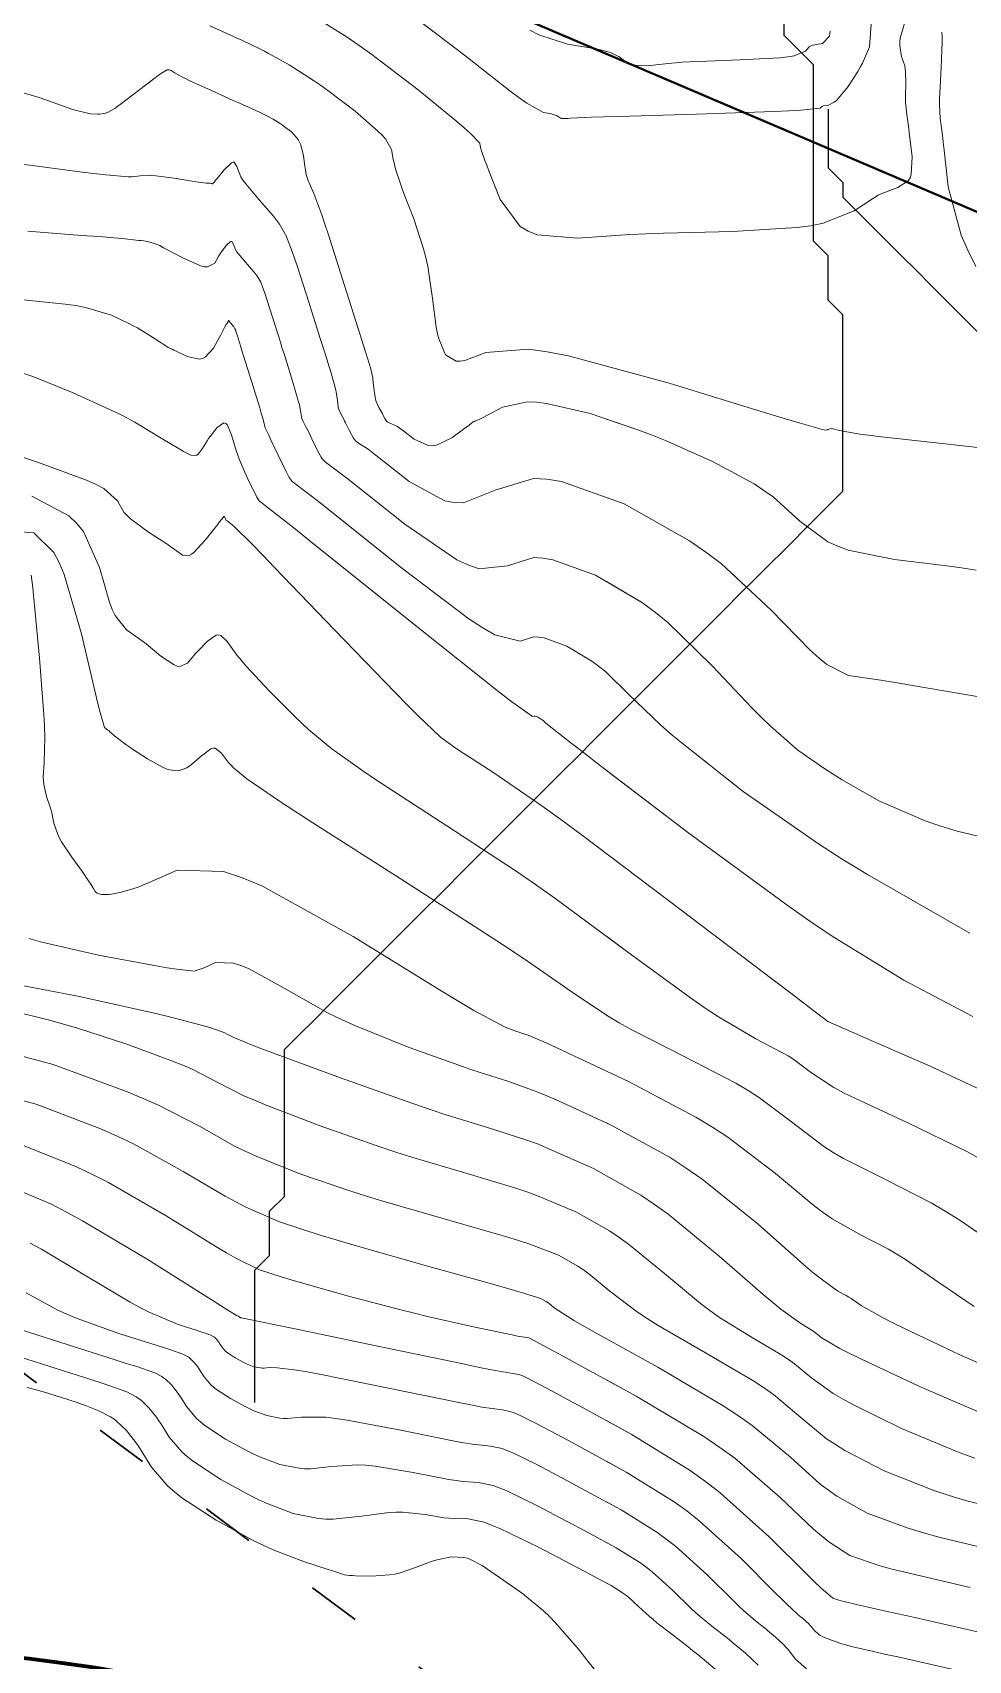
# Model space of a CAD drawing. Header units: millimetres. Extents: x 837475 to 838477, y 1189012 to 1191015.
# Drawn here: x 837785.9 to 837849.5, y 1190216.5 to 1190327.2 of the extents above; entities that cross this region are included whole.
import ezdxf

# ---------------------------------------------------------------- set-up
doc = ezdxf.new("R2010")
doc.units = ezdxf.units.MM
doc.header["$LTSCALE"] = 0.3
doc.linetypes.add('ACAD_ISO03W100', pattern=[30, 12, -18])
for name, color, linetype, lineweight in [('CORREDORVIA', 94, 'Continuous', 40), ('DRENAJE', 5, 'Continuous', 25), ('VIA_Curvas', 250, 'Continuous', 80)]:
    doc.layers.add(name, color=color, linetype=linetype, lineweight=lineweight)
for name, color, linetype, lineweight, true_color in [('COTAS 10', 7, 'Continuous', 9, 0x6e3e2d), ('COTAS INT', 7, 'Continuous', 5, 0x9fa19f), ('Linea_Tendencia', 7, 'ACAD_ISO03W100', 30, 0xef3939)]:
    doc.layers.add(name, color=color, linetype=linetype, lineweight=lineweight, true_color=true_color)

msp = doc.modelspace()

# ---------------------------------------------------------------- linework, layer by layer
at = {"layer": 'CORREDORVIA'}
msp.add_lwpolyline([(837918.48, 1189883.49), (837925.04, 1189453.38), (837902.5, 1189217.71), (837593.19, 1189234.4), (837666.02, 1189670.12), (837623.32, 1189818.02), (837548.5, 1190011.45), (837506.88, 1190461.6), (837936.28, 1190278.25), (837938.05, 1190355.4), (837933.05, 1190517.45), (837913.69, 1190646.74), (837916.91, 1190801.89), (837910.68, 1191000.96), (838213.03, 1190992.91), (838237.17, 1190821.34), (838237, 1190602.88), (838240.03, 1190437.2), (838238.1, 1190145.73), (838184.2, 1189898.28), (837758.84, 1190109.91), (837918.48, 1189883.49)], dxfattribs=at)
at = {"layer": 'COTAS 10'}
for points in [[(837784.41, 1190323.39), (837786.39, 1190322.81), (837788.23, 1190322.15), (837788.62, 1190322.02), (837788.97, 1190321.91), (837789.83, 1190321.71), (837790.33, 1190321.69), (837790.45, 1190321.7), (837790.57, 1190321.71), (837790.94, 1190321.79), (837791.47, 1190322.09), (837791.69, 1190322.24), (837791.94, 1190322.42), (837793.1, 1190323.31), (837794.23, 1190324.17), (837794.46, 1190324.34), (837794.65, 1190324.48), (837795.04, 1190324.71), (837795.2, 1190324.7), (837795.25, 1190324.68), (837795.3, 1190324.66), (837795.51, 1190324.53), (837796.04, 1190324.24), (837796.29, 1190324.12), (837796.59, 1190323.97), (837798.05, 1190323.3), (837799.58, 1190322.61), (837799.91, 1190322.46), (837800.21, 1190322.32), (837800.99, 1190321.98), (837801.51, 1190321.74), (837801.64, 1190321.67), (837801.78, 1190321.6), (837802.25, 1190321.35), (837802.72, 1190321.06), (837802.86, 1190320.96), (837802.99, 1190320.86), (837803.51, 1190320.47), (837803.96, 1190319.96), (837804.05, 1190319.79), (837804.13, 1190319.61), (837804.31, 1190318.87), (837804.4, 1190318.16), (837804.42, 1190318.01), (837804.44, 1190317.88), (837804.5, 1190317.56), (837804.61, 1190317.25), (837804.66, 1190317.12), (837804.72, 1190316.97), (837805.02, 1190316.29), (837805.55, 1190314.84), (837805.77, 1190314.21), (837806.01, 1190313.49), (837807.11, 1190310.04), (837808.16, 1190306.69), (837808.38, 1190306.02), (837808.55, 1190305.46), (837808.89, 1190304.37), (837808.99, 1190303.94), (837809.02, 1190303.81), (837809.04, 1190303.66), (837809.1, 1190303.05), (837809.18, 1190302.45), (837809.21, 1190302.3), (837809.25, 1190302.16), (837809.44, 1190301.75), (837809.63, 1190301.41), (837809.68, 1190301.33), (837809.72, 1190301.25), (837809.85, 1190300.99), (837809.99, 1190300.79), (837810.04, 1190300.75), (837810.09, 1190300.72), (837810.31, 1190300.63), (837810.7, 1190300.44), (837810.85, 1190300.34), (837811.03, 1190300.22), (837811.83, 1190299.6), (837812.8, 1190299.15), (837813.08, 1190299.14), (837813.36, 1190299.17), (837814.41, 1190299.67), (837815.29, 1190300.33), (837815.46, 1190300.46), (837815.61, 1190300.57), (837815.86, 1190300.76), (837815.93, 1190300.8), (837815.95, 1190300.8), (837815.97, 1190300.81), (837816.06, 1190300.84), (837816.39, 1190301), (837816.57, 1190301.09), (837816.78, 1190301.2), (837817.85, 1190301.76), (837819.56, 1190302.12), (837820.18, 1190302.1), (837820.85, 1190302.02), (837823.81, 1190301.33), (837827.13, 1190300.2)], [(837850.07, 1190290.69), (837849.07, 1190290.83), (837848.07, 1190290.97), (837844.51, 1190291.4), (837841.37, 1190292.04), (837840.65, 1190292.3), (837839.98, 1190292.61), (837838.08, 1190294.02), (837836.25, 1190295.66), (837835.63, 1190296.1), (837834.96, 1190296.54), (837832.13, 1190298.08), (837828.93, 1190299.49), (837828.03, 1190299.85), (837827.13, 1190300.2), (837824.92, 1190300.95)], [(837782.85, 1190299.14), (837786.22, 1190298.03), (837789.55, 1190296.8), (837790.2, 1190296.51), (837790.73, 1190296.23), (837791.66, 1190295.39), (837792.08, 1190294.63), (837792.29, 1190294.41), (837792.54, 1190294.17), (837793.76, 1190293.27), (837795.01, 1190292.46), (837795.28, 1190292.27), (837795.52, 1190292.11), (837796.08, 1190291.69), (837796.53, 1190291.67), (837796.69, 1190291.76), (837796.86, 1190291.89), (837797.63, 1190292.72), (837798.34, 1190293.62), (837798.48, 1190293.81), (837798.6, 1190293.96), (837798.84, 1190294.25), (837798.9, 1190294.32), (837798.92, 1190294.32), (837798.93, 1190294.33), (837798.95, 1190294.31), (837798.97, 1190294.26), (837798.97, 1190294.24), (837798.98, 1190294.23), (837799, 1190294.17), (837799.03, 1190294.12), (837799.03, 1190294.11), (837799.04, 1190294.11), (837799.04, 1190294.09), (837799.12, 1190294.03), (837799.18, 1190293.99), (837799.24, 1190293.94), (837799.57, 1190293.68), (837800.87, 1190292.4), (837801.54, 1190291.71), (837802.35, 1190290.87), (837806.42, 1190286.63), (837810.55, 1190282.35), (837811.39, 1190281.49), (837812.11, 1190280.76), (837813.64, 1190279.32), (837814.61, 1190278.62), (837814.98, 1190278.37), (837815.4, 1190278.1), (837817.26, 1190276.9), (837820.52, 1190274.65), (837821.81, 1190273.71), (837823.28, 1190272.63)], [(837851.8, 1190254.68), (837846.95, 1190256.94), (837842.57, 1190258.85), (837841.74, 1190259.22), (837841.06, 1190259.51), (837839.99, 1190259.98), (837839.99, 1190259.99), (837839.98, 1190259.99), (837839.98, 1190259.99), (837838.44, 1190261.16), (837837.47, 1190261.9), (837836.27, 1190262.81), (837829.98, 1190267.58), (837823.28, 1190272.63)], [(837783.87, 1190262.67), (837789.07, 1190261.69), (837794.07, 1190260.56), (837795.11, 1190260.32), (837796, 1190260.1), (837797.94, 1190259.58), (837798.77, 1190259.27), (837798.96, 1190259.2), (837799.13, 1190259.12), (837799.58, 1190258.89), (837800.89, 1190258.34), (837801.6, 1190258.07), (837802.46, 1190257.75), (837806.83, 1190256.14), (837811.61, 1190254.44), (837812.74, 1190254.06), (837813.78, 1190253.71), (837816.83, 1190252.78), (837819.44, 1190251.94), (837820.22, 1190251.65), (837821.01, 1190251.33), (837824.04, 1190249.99), (837827.27, 1190248.16)], [(837783.82, 1190248.96), (837787.16, 1190247.55), (837788.2, 1190247.02), (837789.29, 1190246.43), (837793.67, 1190243.82), (837797.49, 1190241.41), (837798.22, 1190240.95), (837798.81, 1190240.57), (837799.8, 1190239.97), (837799.86, 1190239.95), (837799.87, 1190239.95), (837799.88, 1190239.94), (837799.91, 1190239.94), (837799.91, 1190239.93), (837799.92, 1190239.93), (837799.92, 1190239.93), (837799.92, 1190239.92), (837799.93, 1190239.91), (837799.93, 1190239.91), (837799.93, 1190239.91), (837799.94, 1190239.9), (837799.95, 1190239.89), (837799.96, 1190239.88), (837799.98, 1190239.86), (837800.01, 1190239.85), (837800.02, 1190239.84), (837800.02, 1190239.84), (837800.04, 1190239.83), (837800.07, 1190239.83), (837800.08, 1190239.83), (837800.1, 1190239.83), (837801.52, 1190239.54), (837802.41, 1190239.35), (837803.51, 1190239.12), (837809.26, 1190237.92), (837815.06, 1190236.71), (837816.18, 1190236.48), (837817.1, 1190236.3), (837818.68, 1190236.02), (837819.03, 1190235.95), (837819.17, 1190235.9), (837819.33, 1190235.83), (837820.08, 1190235.46), (837821.62, 1190234.64), (837822.28, 1190234.28), (837823.04, 1190233.87), (837826.61, 1190231.92)], [(837850.64, 1190233.25), (837846.17, 1190235.18), (837842.22, 1190237.04), (837841.44, 1190237.42), (837840.79, 1190237.75), (837839.59, 1190238.45), (837839.17, 1190238.79), (837839.02, 1190238.9), (837838.85, 1190239.01), (837838.14, 1190239.43), (837836.79, 1190240.41), (837836.23, 1190240.87), (837835.58, 1190241.41), (837832.58, 1190244.03), (837829.12, 1190246.87), (837828.19, 1190247.54), (837827.27, 1190248.16), (837824.92, 1190249.49)], [(837824.57, 1190215.32), (837823.01, 1190217.28), (837821.46, 1190219.08), (837821.05, 1190219.51), (837820.64, 1190219.9), (837819.21, 1190221.07), (837817.95, 1190221.96), (837817.64, 1190222.17), (837817.35, 1190222.37), (837816.46, 1190222.99), (837815.68, 1190223.4), (837815.46, 1190223.47), (837815.23, 1190223.52), (837814.39, 1190223.56), (837813.49, 1190223.39), (837813.23, 1190223.32), (837812.96, 1190223.24), (837811.93, 1190222.84), (837810.82, 1190222.46), (837810.5, 1190222.39), (837810.17, 1190222.34), (837808.93, 1190222.26), (837807.86, 1190222.28), (837807.65, 1190222.29), (837807.46, 1190222.3), (837807.09, 1190222.35), (837806.58, 1190222.52), (837806.31, 1190222.61), (837805.99, 1190222.71), (837804.37, 1190223.23), (837802.25, 1190224.04), (837801.61, 1190224.33), (837800.94, 1190224.66), (837798.37, 1190226.06), (837796.04, 1190227.59), (837795.54, 1190227.99), (837795.09, 1190228.38), (837793.98, 1190229.68), (837793.28, 1190230.81), (837793.1, 1190231.09), (837792.91, 1190231.35), (837792.27, 1190232.16), (837791.6, 1190232.8), (837791.4, 1190232.95), (837791.19, 1190233.09), (837790.4, 1190233.51), (837789.49, 1190233.86), (837789.21, 1190233.96), (837788.92, 1190234.06), (837787.79, 1190234.43), (837786.7, 1190234.76), (837786.45, 1190234.84), (837786.21, 1190234.9), (837785.52, 1190235.09)], [(837858.45, 1190216.52), (837856.97, 1190216.9), (837856.2, 1190217.08), (837855.28, 1190217.29), (837850.65, 1190218.36), (837845.89, 1190219.44), (837844.88, 1190219.67), (837844.02, 1190219.86), (837842.03, 1190220.31), (837841.09, 1190220.53), (837840.89, 1190220.58), (837840.72, 1190220.63), (837840.31, 1190220.76), (837839.5, 1190221.47), (837839.08, 1190221.88), (837838.57, 1190222.38), (837836, 1190224.94), (837832.66, 1190227.93), (837831.66, 1190228.7), (837830.62, 1190229.44), (837826.61, 1190231.92), (837824.92, 1190232.84)]]:
    msp.add_lwpolyline(points, dxfattribs=at)
at = {"layer": 'COTAS INT'}
for points in [[(837804.4, 1190328.73), (837807.28, 1190326.93), (837808.11, 1190326.36), (837808.96, 1190325.76), (837812.12, 1190323.34), (837814.75, 1190321.19), (837815.25, 1190320.76), (837815.65, 1190320.4), (837816.31, 1190319.73), (837816.34, 1190319.53), (837816.35, 1190319.48), (837816.36, 1190319.42), (837816.42, 1190319.2), (837816.65, 1190318.55), (837816.78, 1190318.23), (837816.93, 1190317.84), (837817.69, 1190315.9), (837819.06, 1190314.06), (837819.6, 1190313.73), (837820.2, 1190313.49), (837822.95, 1190313.26), (837826.51, 1190313.51)], [(837825.76, 1190321.54), (837824.73, 1190321.51), (837823.9, 1190321.48), (837822.48, 1190321.42), (837822.3, 1190321.4), (837822.25, 1190321.4), (837822.2, 1190321.39), (837822.03, 1190321.39), (837821.87, 1190321.4), (837821.83, 1190321.41), (837821.8, 1190321.42), (837821.71, 1190321.48), (837821.63, 1190321.54), (837821.6, 1190321.56), (837821.57, 1190321.58), (837821.44, 1190321.63), (837821.23, 1190321.69), (837821.15, 1190321.71), (837821.05, 1190321.73), (837820.63, 1190321.8), (837819.51, 1190322.44), (837818.97, 1190322.82), (837818.34, 1190323.29), (837815.27, 1190325.71), (837811.51, 1190328.56)], [(837797.93, 1190327.71), (837799.46, 1190327.02), (837799.78, 1190326.87), (837800.07, 1190326.74), (837800.74, 1190326.44), (837801.38, 1190326.12), (837801.65, 1190325.98), (837801.94, 1190325.82), (837803.33, 1190325.04), (837805, 1190323.99), (837805.48, 1190323.66), (837805.97, 1190323.31), (837807.82, 1190321.9), (837809.35, 1190320.57), (837809.65, 1190320.28), (837809.89, 1190320.01), (837810.31, 1190319.3), (837810.39, 1190318.77), (837810.42, 1190318.62), (837810.45, 1190318.47), (837810.59, 1190317.89), (837810.88, 1190317.02), (837811, 1190316.68), (837811.14, 1190316.3), (837811.81, 1190314.58), (837812.48, 1190312.54), (837812.63, 1190311.95), (837812.76, 1190311.36), (837813.08, 1190309.16), (837813.34, 1190307.2), (837813.43, 1190306.76), (837813.53, 1190306.37), (837813.97, 1190305.33), (837814.7, 1190304.9), (837814.98, 1190304.9), (837815.29, 1190304.94), (837816.71, 1190305.49), (837819.62, 1190305.71), (837820.88, 1190305.53), (837822.33, 1190305.25), (837829.18, 1190303.4)], [(837819.7, 1190327.41), (837820.31, 1190327.1), (837822.26, 1190326.46), (837823.79, 1190326.21), (837824.12, 1190326.15), (837824.42, 1190326.09), (837825.19, 1190325.88)], [(837842.95, 1190328.11), (837842.81, 1190326.27), (837842.34, 1190325.17), (837842.19, 1190324.88), (837842.03, 1190324.59), (837841.37, 1190323.58), (837840.71, 1190322.78), (837840.56, 1190322.62), (837840.41, 1190322.5), (837839.98, 1190322.29), (837839.68, 1190322.25), (837839.62, 1190322.24), (837839.57, 1190322.21), (837839.46, 1190322.11), (837838.14, 1190321.97), (837837.32, 1190321.92), (837836.31, 1190321.88), (837831.05, 1190321.7), (837825.76, 1190321.54), (837824.92, 1190321.52)], [(837845.21, 1190327.95), (837844.91, 1190326.86), (837844.88, 1190326.59), (837844.87, 1190326.35), (837845, 1190325.62), (837845.21, 1190324.97), (837845.25, 1190324.77), (837845.27, 1190324.57), (837845.28, 1190323.79), (837845.26, 1190322.96), (837845.26, 1190322.73), (837845.27, 1190322.5), (837845.35, 1190321.66), (837845.48, 1190320.71), (837845.52, 1190320.41), (837845.56, 1190320.09), (837845.71, 1190318.79), (837845.65, 1190317.61), (837845.57, 1190317.36), (837845.44, 1190317.16), (837844.73, 1190316.71), (837843.72, 1190316.33), (837843.41, 1190316.18), (837843.08, 1190315.99), (837841.78, 1190315.12), (837839.66, 1190314.28), (837838.82, 1190314.11), (837837.87, 1190313.98), (837833.51, 1190313.72), (837828.8, 1190313.61), (837827.62, 1190313.56), (837826.51, 1190313.51), (837824.92, 1190313.4)], [(837824.92, 1190325.95), (837825.19, 1190325.88), (837825.65, 1190325.67), (837825.76, 1190325.61), (837825.86, 1190325.55), (837826.15, 1190325.31), (837826.47, 1190325.11), (837826.59, 1190325.08), (837826.72, 1190325.05), (837827.28, 1190324.99), (837827.93, 1190325.01), (837828.11, 1190325.02), (837828.28, 1190325.04), (837828.92, 1190325.12), (837830.08, 1190325.23), (837830.59, 1190325.25), (837831.18, 1190325.28), (837834, 1190325.38), (837836.72, 1190325.53), (837837.25, 1190325.59), (837837.69, 1190325.66), (837838.46, 1190325.97), (837838.72, 1190326.27), (837838.84, 1190326.34), (837838.97, 1190326.39), (837839.61, 1190326.49), (837840.1, 1190327.01), (837840.14, 1190327.34)], [(837847.73, 1190327.28), (837847.75, 1190326.96), (837847.76, 1190326.59), (837847.68, 1190324.87), (837847.59, 1190323.12), (837847.58, 1190322.73), (837847.58, 1190322.37), (837847.63, 1190321.41), (837847.77, 1190320.26), (837847.83, 1190319.79), (837847.89, 1190319.25), (837848.17, 1190316.76), (837849.06, 1190313.47), (837849.51, 1190312.44), (837850.04, 1190311.34)], [(837826.13, 1190295.18), (837821.86, 1190296.71), (837820.87, 1190296.87), (837819.96, 1190296.92), (837817.36, 1190296.12), (837815.2, 1190295.26), (837814.57, 1190295.27), (837813.93, 1190295.39), (837811.51, 1190296.7), (837809.46, 1190298.33), (837809.05, 1190298.64), (837808.71, 1190298.9), (837808.06, 1190299.32), (837807.84, 1190299.48), (837807.78, 1190299.56), (837807.71, 1190299.66), (837807.44, 1190300.16), (837807.17, 1190300.7), (837807.11, 1190300.82), (837807.05, 1190300.94), (837806.87, 1190301.27), (837806.73, 1190301.57), (837806.7, 1190301.67), (837806.68, 1190301.78), (837806.62, 1190302.22), (837806.53, 1190302.8), (837806.49, 1190302.99), (837806.44, 1190303.2), (837806.19, 1190304.07), (837805.78, 1190305.39), (837805.62, 1190305.89), (837805.45, 1190306.44), (837804.68, 1190308.9), (837803.9, 1190311.31), (837803.73, 1190311.83), (837803.57, 1190312.29), (837803.14, 1190313.41), (837802.67, 1190314.22), (837802.48, 1190314.48), (837802.27, 1190314.75), (837801.3, 1190315.86), (837800.38, 1190316.95), (837800.19, 1190317.2), (837800.04, 1190317.44), (837799.77, 1190318.13), (837799.6, 1190318.43), (837799.51, 1190318.43), (837799.41, 1190318.39), (837798.91, 1190317.91), (837798.43, 1190317.31), (837798.33, 1190317.2), (837798.26, 1190317.1), (837798.13, 1190316.95), (837798.12, 1190316.95), (837798.12, 1190316.95), (837798.11, 1190316.95), (837798.09, 1190316.96), (837798.06, 1190316.97), (837798.06, 1190316.98), (837798.05, 1190316.98), (837798.03, 1190316.98), (837797.96, 1190316.99), (837797.93, 1190316.99), (837797.89, 1190316.99), (837797.69, 1190317), (837797.2, 1190317.06), (837796.99, 1190317.09), (837796.73, 1190317.13), (837795.51, 1190317.33), (837794.27, 1190317.5), (837794, 1190317.53), (837793.77, 1190317.54), (837793.21, 1190317.5), (837792.64, 1190317.44), (837792.41, 1190317.44), (837792.14, 1190317.45), (837790.87, 1190317.57), (837789.25, 1190317.76), (837788.76, 1190317.82), (837788.24, 1190317.89), (837786.21, 1190318.15), (837784.38, 1190318.39)], [(837827.38, 1190288.45), (837824.18, 1190290.34), (837821.27, 1190291.39), (837820.59, 1190291.5), (837819.97, 1190291.53), (837818.2, 1190290.98), (837816.27, 1190290.77), (837815.55, 1190291.01), (837814.75, 1190291.39), (837811.2, 1190293.8), (837807.89, 1190296.44), (837807.25, 1190296.94), (837806.72, 1190297.35), (837805.8, 1190298.02), (837805.59, 1190298.24), (837805.51, 1190298.36), (837805.42, 1190298.52), (837805.02, 1190299.32), (837804.62, 1190300.15), (837804.54, 1190300.32), (837804.46, 1190300.47), (837804.29, 1190300.79), (837804.21, 1190300.99), (837804.19, 1190301.05), (837804.18, 1190301.11), (837804.14, 1190301.39), (837804.03, 1190301.94), (837803.96, 1190302.18), (837803.89, 1190302.45), (837803.49, 1190303.76), (837803.01, 1190305.32), (837802.87, 1190305.76), (837802.74, 1190306.19), (837802.25, 1190307.75), (837801.82, 1190309.09), (837801.72, 1190309.38), (837801.63, 1190309.64), (837801.4, 1190310.26), (837801.13, 1190310.71), (837801.03, 1190310.85), (837800.91, 1190311), (837800.37, 1190311.62), (837799.86, 1190312.22), (837799.76, 1190312.36), (837799.68, 1190312.49), (837799.52, 1190312.87), (837799.43, 1190313.04), (837799.38, 1190313.04), (837799.33, 1190313.02), (837799.05, 1190312.75), (837798.73, 1190312.32), (837798.64, 1190312.19), (837798.56, 1190312.06), (837798.28, 1190311.56), (837797.78, 1190311.3), (837797.56, 1190311.32), (837797.3, 1190311.38), (837796.05, 1190311.94), (837794.8, 1190312.61), (837794.53, 1190312.75), (837794.29, 1190312.85), (837793.72, 1190313.04), (837793.27, 1190313.09), (837793.11, 1190313.11), (837792.94, 1190313.13), (837792.19, 1190313.21), (837790.66, 1190313.34), (837789.99, 1190313.39), (837789.22, 1190313.45), (837785.55, 1190313.73)], [(837784.81, 1190309.12), (837788.09, 1190308.78), (837788.83, 1190308.67), (837789.49, 1190308.54), (837791.25, 1190308.03), (837792.43, 1190307.46), (837792.73, 1190307.3), (837793.01, 1190307.15), (837793.93, 1190306.59), (837794.62, 1190306.14), (837794.76, 1190306.05), (837794.87, 1190305.98), (837795.11, 1190305.83), (837795.37, 1190305.7), (837795.5, 1190305.64), (837795.66, 1190305.57), (837796.41, 1190305.22), (837797.24, 1190305.04), (837797.44, 1190305.08), (837797.63, 1190305.16), (837798.19, 1190305.77), (837798.59, 1190306.52), (837798.68, 1190306.68), (837798.76, 1190306.82), (837798.95, 1190307.19), (837799.06, 1190307.39), (837799.09, 1190307.44), (837799.11, 1190307.48), (837799.19, 1190307.59), (837799.24, 1190307.65), (837799.25, 1190307.65), (837799.26, 1190307.65), (837799.28, 1190307.62), (837799.31, 1190307.54), (837799.33, 1190307.52), (837799.35, 1190307.49), (837799.45, 1190307.37), (837799.55, 1190307.25), (837799.58, 1190307.22), (837799.6, 1190307.19), (837799.65, 1190307.1), (837799.7, 1190306.98), (837799.71, 1190306.93), (837799.73, 1190306.87), (837799.82, 1190306.61), (837800.03, 1190305.94), (837800.12, 1190305.63), (837800.24, 1190305.26), (837800.8, 1190303.47), (837801.34, 1190301.71), (837801.44, 1190301.36), (837801.52, 1190301.08), (837801.66, 1190300.56), (837801.68, 1190300.45), (837801.68, 1190300.42), (837801.69, 1190300.4), (837801.72, 1190300.32), (837801.88, 1190300), (837801.97, 1190299.82), (837802.07, 1190299.6), (837802.6, 1190298.49), (837803.14, 1190297.38), (837803.25, 1190297.17), (837803.34, 1190296.99), (837803.55, 1190296.71), (837804.74, 1190295.81), (837805.45, 1190295.25), (837806.33, 1190294.55), (837810.88, 1190290.91), (837815.56, 1190287.38), (837816.52, 1190286.76), (837817.33, 1190286.28), (837819.04, 1190285.85), (837819.99, 1190286.14), (837820.32, 1190286.13), (837820.68, 1190286.07), (837822.22, 1190285.51), (837823.93, 1190284.5), (837824.39, 1190284.16), (837824.85, 1190283.79), (837826.45, 1190282.22)], [(837785.21, 1190304.07), (837785.9, 1190303.84), (837788.64, 1190302.75), (837791.07, 1190301.63), (837791.57, 1190301.4), (837791.99, 1190301.2), (837792.84, 1190300.75), (837793.35, 1190300.43), (837793.55, 1190300.31), (837793.77, 1190300.18), (837794.75, 1190299.58), (837795.74, 1190298.99), (837795.96, 1190298.87), (837796.15, 1190298.76), (837796.64, 1190298.5), (837796.96, 1190298.47), (837797.05, 1190298.51), (837797.14, 1190298.57), (837797.42, 1190298.94), (837797.75, 1190299.47), (837797.85, 1190299.63), (837797.97, 1190299.78), (837798.44, 1190300.39), (837798.9, 1190300.69), (837799.01, 1190300.66), (837799.12, 1190300.58), (837799.42, 1190299.88), (837799.74, 1190298.81), (837799.85, 1190298.5), (837799.97, 1190298.19), (837800.49, 1190296.99), (837800.96, 1190296), (837801.06, 1190295.81), (837801.14, 1190295.65), (837801.3, 1190295.4), (837802.75, 1190294.26), (837803.65, 1190293.55), (837804.76, 1190292.66), (837810.56, 1190288.01), (837816.38, 1190283.38), (837817.49, 1190282.5), (837818.4, 1190281.79), (837819.88, 1190280.72), (837820, 1190280.75), (837820.04, 1190280.75), (837820.08, 1190280.75), (837820.27, 1190280.68), (837820.48, 1190280.55), (837820.54, 1190280.51), (837820.6, 1190280.47), (837820.79, 1190280.27), (837822.4, 1190279), (837823.35, 1190278.27), (837824.51, 1190277.38), (837830.52, 1190272.8)], [(837852.76, 1190298.73), (837848.17, 1190299.24), (837843.64, 1190299.75), (837842.75, 1190299.86), (837842.01, 1190299.96), (837840.66, 1190300.19), (837840.37, 1190300.29), (837840.31, 1190300.3), (837840.25, 1190300.31), (837840.11, 1190300.29), (837840.01, 1190300.24), (837839.97, 1190300.22), (837839.93, 1190300.22), (837839.77, 1190300.2), (837838.04, 1190300.69), (837837.01, 1190301), (837835.74, 1190301.39), (837829.18, 1190303.4), (837824.92, 1190304.55)], [(837826.29, 1190264.77), (837821.42, 1190268.36), (837820.09, 1190269.29), (837818.77, 1190270.21), (837814.07, 1190273.3), (837810.05, 1190275.89), (837809.15, 1190276.48), (837808.35, 1190277.02), (837806.24, 1190278.52), (837804.68, 1190279.83), (837804.22, 1190280.25), (837803.76, 1190280.69), (837801.98, 1190282.47), (837800.42, 1190284.16), (837800.09, 1190284.54), (837799.8, 1190284.88), (837799.12, 1190285.82), (837798.68, 1190286.24), (837798.53, 1190286.27), (837798.38, 1190286.25), (837797.78, 1190285.85), (837797.17, 1190285.21), (837797.02, 1190285.05), (837796.88, 1190284.89), (837796.43, 1190284.35), (837795.91, 1190284.12), (837795.72, 1190284.16), (837795.52, 1190284.23), (837794.61, 1190284.84), (837793.62, 1190285.66), (837793.36, 1190285.85), (837793.11, 1190286.04), (837792.27, 1190286.63), (837791.5, 1190287.59), (837791.3, 1190288.01), (837791.11, 1190288.51), (837790.44, 1190290.87), (837789.34, 1190293.32), (837788.88, 1190293.87), (837788.35, 1190294.37), (837785.83, 1190295.71)], [(837851.35, 1190281.88), (837845.74, 1190282.84), (837844.57, 1190283.03), (837843.58, 1190283.19), (837841.39, 1190283.51), (837839.92, 1190284.26), (837839.38, 1190284.7), (837838.78, 1190285.23), (837836.13, 1190287.96), (837832.75, 1190291.11), (837831.69, 1190291.91), (837830.58, 1190292.68), (837826.13, 1190295.18), (837824.92, 1190295.61)], [(837784.5, 1190293.34), (837785.97, 1190293.22), (837787.33, 1190291.88), (837787.69, 1190291.2), (837788.04, 1190290.39), (837789.21, 1190286.34), (837790.13, 1190282.38), (837790.32, 1190281.62), (837790.47, 1190281), (837790.78, 1190279.98), (837790.98, 1190279.83), (837791.06, 1190279.77), (837791.15, 1190279.69), (837791.58, 1190279.33), (837792.22, 1190278.83), (837792.44, 1190278.68), (837792.68, 1190278.51), (837793.7, 1190277.84), (837794.73, 1190277.27), (837794.97, 1190277.17), (837795.19, 1190277.09), (837795.82, 1190277.02), (837796.37, 1190277.24), (837796.53, 1190277.34), (837796.7, 1190277.46), (837797.38, 1190278.06), (837798.02, 1190278.53), (837798.17, 1190278.57), (837798.31, 1190278.57), (837798.71, 1190278.25), (837799.18, 1190277.62), (837799.36, 1190277.44), (837799.55, 1190277.24), (837800.45, 1190276.48), (837802.68, 1190274.96), (837803.72, 1190274.28), (837804.94, 1190273.49), (837810.88, 1190269.7), (837817.02, 1190265.76), (837818.37, 1190264.88), (837819.56, 1190264.09), (837822.59, 1190261.97), (837824.99, 1190260.36)], [(837826.42, 1190255.89), (837822.31, 1190257.83), (837821.5, 1190258.21), (837820.83, 1190258.52), (837819.59, 1190259.06), (837819.15, 1190259.19), (837818.99, 1190259.25), (837818.82, 1190259.31), (837818.04, 1190259.59), (837815.91, 1190260.73), (837814.88, 1190261.34), (837813.67, 1190262.07), (837807.7, 1190265.77), (837801.47, 1190269.21), (837800.1, 1190269.78), (837798.87, 1190270.19), (837795.71, 1190270.27), (837793.81, 1190269.43), (837793.38, 1190269.25), (837792.99, 1190269.1), (837791.94, 1190268.77), (837791.26, 1190268.64), (837791.1, 1190268.62), (837790.96, 1190268.61), (837790.58, 1190268.62), (837790.33, 1190268.69), (837790.28, 1190268.71), (837790.23, 1190268.74), (837790.12, 1190268.84), (837790.04, 1190268.99), (837790.01, 1190269.04), (837789.98, 1190269.09), (837789.84, 1190269.33), (837789.54, 1190269.77), (837789.42, 1190269.96), (837789.27, 1190270.17), (837788.56, 1190271.15), (837787.86, 1190272.2), (837787.72, 1190272.46), (837787.6, 1190272.71), (837787.34, 1190273.48), (837787.19, 1190274.17), (837787.14, 1190274.36), (837787.08, 1190274.56), (837786.84, 1190275.29), (837786.65, 1190276.09), (837786.63, 1190276.34), (837786.61, 1190276.59), (837786.68, 1190277.6), (837786.72, 1190279.33), (837786.7, 1190280.05), (837786.65, 1190280.87), (837786.35, 1190284.69), (837786.02, 1190288.28), (837785.95, 1190288.96), (837785.89, 1190289.51), (837785.79, 1190290.35)], [(837853.44, 1190271.82), (837848.78, 1190272.93), (837847.66, 1190273.27), (837846.61, 1190273.62), (837843.44, 1190275), (837840.96, 1190276.42), (837840.34, 1190276.8), (837839.77, 1190277.17), (837837.94, 1190278.44), (837836.07, 1190280.06), (837835.46, 1190280.65), (837834.8, 1190281.31), (837832.12, 1190284.18), (837829.1, 1190287.11), (837828.25, 1190287.8), (837827.38, 1190288.45), (837824.92, 1190289.9)], [(837824.92, 1190283.72), (837826.45, 1190282.22), (837828.6, 1190280.15), (837829.4, 1190279.46), (837830.29, 1190278.72), (837834.23, 1190275.62), (837839.34, 1190272.06), (837840.96, 1190271.02), (837842.68, 1190269.97), (837849.63, 1190265.99)], [(837824.92, 1190277.06), (837830.52, 1190272.8), (837837.28, 1190267.84), (837838.92, 1190266.7), (837840.45, 1190265.67), (837845.14, 1190262.8), (837848.9, 1190260.81), (837849.84, 1190260.33)], [(837825.23, 1190252.94), (837821.66, 1190254.58), (837820.86, 1190254.93), (837820.14, 1190255.23), (837818.21, 1190255.92), (837816.32, 1190256.51), (837815.63, 1190256.74), (837814.87, 1190257), (837811.49, 1190258.21), (837807.84, 1190259.68), (837806.9, 1190260.11), (837805.99, 1190260.55), (837802.99, 1190262.24), (837800.57, 1190263.58), (837800.04, 1190263.8), (837799.56, 1190263.96), (837798.33, 1190263.99), (837797.6, 1190263.66), (837797.43, 1190263.59), (837797.28, 1190263.53), (837796.87, 1190263.41), (837795.69, 1190263.53), (837795.05, 1190263.64), (837794.28, 1190263.77), (837790.36, 1190264.5), (837786.42, 1190265.39), (837785.64, 1190265.62)], [(837824.92, 1190265.78), (837826.29, 1190264.77), (837830.63, 1190261.58), (837831.63, 1190260.89), (837832.54, 1190260.29), (837835.09, 1190258.8), (837836.86, 1190257.88), (837837.27, 1190257.64), (837837.66, 1190257.39), (837838.8, 1190256.53), (837840.38, 1190255.5), (837841.05, 1190255.14), (837841.81, 1190254.76), (837845.38, 1190253.11), (837849.48, 1190251.11), (837850.57, 1190250.5)], [(837825.12, 1190245.75), (837822.84, 1190247.04), (837820.35, 1190248.08), (837819.57, 1190248.37), (837818.75, 1190248.65), (837815.45, 1190249.64), (837811.75, 1190250.74), (837810.67, 1190251.08), (837809.58, 1190251.44), (837805.45, 1190252.88), (837801.78, 1190254.28), (837800.97, 1190254.62), (837800.25, 1190254.93), (837798.43, 1190255.86), (837796.74, 1190256.73), (837796.11, 1190257), (837795.41, 1190257.29), (837792.29, 1190258.43), (837788.88, 1190259.54), (837787.99, 1190259.8), (837787.12, 1190260.05), (837784.19, 1190260.78)], [(837824.92, 1190260.4), (837824.99, 1190260.36), (837825.78, 1190259.89), (837826.64, 1190259.42), (837830.2, 1190257.61), (837833.73, 1190255.78), (837834.56, 1190255.28), (837835.34, 1190254.8), (837837.61, 1190253.08), (837839.7, 1190251.48), (837840.35, 1190251.07), (837841.04, 1190250.66), (837843.81, 1190249.28), (837847, 1190247.65), (837847.96, 1190247.08), (837848.95, 1190246.47), (837852.79, 1190243.81)], [(837825.15, 1190241.65), (837823.73, 1190242.81), (837823.35, 1190243.08), (837822.97, 1190243.34), (837821.65, 1190244.09), (837819.7, 1190244.83), (837818.93, 1190245.08), (837818.06, 1190245.36), (837809.71, 1190247.76), (837808.6, 1190248.1), (837807.54, 1190248.44), (837804.07, 1190249.62), (837801.09, 1190250.82), (837800.34, 1190251.16), (837799.62, 1190251.51), (837797.28, 1190252.83), (837794.45, 1190254.3), (837793.41, 1190254.75), (837792.28, 1190255.22), (837787.28, 1190257.06), (837782.01, 1190258.46)], [(837849.93, 1190240.6), (837847.52, 1190242.24), (837845.26, 1190243.8), (837844.68, 1190244.16), (837844.11, 1190244.5), (837842.24, 1190245.46), (837840.28, 1190246.56), (837839.66, 1190246.99), (837839.02, 1190247.47), (837836.42, 1190249.64), (837833.18, 1190252.12), (837832.13, 1190252.8), (837831.01, 1190253.48), (837826.42, 1190255.89), (837824.92, 1190256.6)], [(837781.7, 1190255.53), (837786.13, 1190254.36), (837790.58, 1190252.66), (837791.69, 1190252.16), (837792.75, 1190251.67), (837796.13, 1190249.79), (837798.98, 1190248.1), (837799.7, 1190247.71), (837800.4, 1190247.35), (837802.69, 1190246.36), (837805.51, 1190245.43), (837806.53, 1190245.12), (837807.67, 1190244.78), (837812.69, 1190243.37), (837817.36, 1190242.07), (837818.29, 1190241.8), (837819.05, 1190241.58), (837820.46, 1190241.14), (837820.83, 1190240.93), (837820.93, 1190240.86), (837821.04, 1190240.78), (837821.43, 1190240.46), (837822.75, 1190239.63), (837823.43, 1190239.23), (837824.26, 1190238.76), (837828.41, 1190236.46)], [(837824.92, 1190253.08), (837825.23, 1190252.94), (837829.25, 1190250.72), (837830.34, 1190250.01), (837831.42, 1190249.25), (837835.23, 1190246.19), (837838.33, 1190243.45), (837838.97, 1190242.91), (837839.52, 1190242.47), (837840.67, 1190241.63), (837841.23, 1190241.34), (837841.4, 1190241.24), (837841.57, 1190241.13), (837842.24, 1190240.67), (837843.7, 1190239.84), (837844.36, 1190239.5), (837845.14, 1190239.12), (837848.91, 1190237.34), (837852.95, 1190235.57)], [(837826.95, 1190234.5), (837822.8, 1190236.77), (837821.98, 1190237.22), (837821.3, 1190237.59), (837820.03, 1190238.27), (837819.74, 1190238.41), (837819.68, 1190238.44), (837819.63, 1190238.46), (837819.5, 1190238.49), (837818.87, 1190238.59), (837818.51, 1190238.67), (837818.06, 1190238.76), (837815.76, 1190239.24), (837812.75, 1190239.92), (837811.86, 1190240.14), (837810.93, 1190240.37), (837807.38, 1190241.31), (837804.18, 1190242.21), (837803.48, 1190242.41), (837802.86, 1190242.6), (837801.31, 1190243.1), (837799.71, 1190243.89), (837799.07, 1190244.25), (837798.34, 1190244.68), (837794.97, 1190246.76), (837791.05, 1190249.03), (837789.96, 1190249.58), (837788.88, 1190250.09), (837784.97, 1190251.66)], [(837824.92, 1190245.86), (837825.12, 1190245.75), (837825.77, 1190245.31), (837826.43, 1190244.84), (837828.86, 1190242.84), (837831.31, 1190240.81), (837831.96, 1190240.32), (837832.61, 1190239.86), (837834.89, 1190238.44), (837836.86, 1190237.28), (837837.31, 1190236.99), (837837.72, 1190236.7), (837838.87, 1190235.75), (837840.35, 1190234.67), (837840.97, 1190234.31), (837841.68, 1190233.93), (837844.99, 1190232.3), (837848.91, 1190230.67), (837849.99, 1190230.29)], [(837826.27, 1190229.34), (837823.28, 1190230.97), (837822.58, 1190231.35), (837821.95, 1190231.69), (837820.14, 1190232.65), (837818.92, 1190233.25), (837818.65, 1190233.36), (837818.42, 1190233.44), (837817.85, 1190233.56), (837816.45, 1190233.76), (837815.69, 1190233.91), (837814.77, 1190234.09), (837810.1, 1190235.05), (837805.4, 1190236), (837804.46, 1190236.17), (837803.67, 1190236.3), (837802.14, 1190236.46), (837801.64, 1190236.41), (837801.51, 1190236.41), (837801.38, 1190236.42), (837800.93, 1190236.5), (837800.48, 1190236.68), (837800.34, 1190236.74), (837800.2, 1190236.81), (837799.66, 1190237.1), (837799.18, 1190237.42), (837799.07, 1190237.5), (837798.98, 1190237.58), (837798.75, 1190237.85), (837798.6, 1190238.09), (837798.57, 1190238.15), (837798.53, 1190238.2), (837798.39, 1190238.37), (837798.25, 1190238.5), (837798.21, 1190238.53), (837798.17, 1190238.56), (837798, 1190238.65), (837797.56, 1190238.8), (837797.34, 1190238.88), (837797.07, 1190238.96), (837795.78, 1190239.37), (837793.86, 1190240.18), (837793.22, 1190240.51), (837792.52, 1190240.89), (837789.56, 1190242.67), (837786.49, 1190244.5), (837785.73, 1190244.91)], [(837785.44, 1190241.52), (837787.55, 1190240.37), (837788.21, 1190240.07), (837788.92, 1190239.78), (837791.75, 1190238.77), (837794.29, 1190237.97), (837794.8, 1190237.8), (837795.23, 1190237.67), (837796.1, 1190237.36), (837796.42, 1190237.2), (837796.51, 1190237.14), (837796.59, 1190237.08), (837796.86, 1190236.82), (837797.12, 1190236.49), (837797.2, 1190236.38), (837797.27, 1190236.27), (837797.56, 1190235.81), (837798.01, 1190235.28), (837798.19, 1190235.12), (837798.39, 1190234.96), (837799.34, 1190234.34), (837800.39, 1190233.77), (837800.66, 1190233.64), (837800.93, 1190233.51), (837801.82, 1190233.18), (837802.7, 1190233), (837802.95, 1190232.98), (837803.21, 1190232.98), (837804.18, 1190233.08), (837805.83, 1190233.06), (837806.51, 1190232.98), (837807.29, 1190232.87), (837810.93, 1190232.18), (837814.48, 1190231.47), (837815.19, 1190231.33), (837815.8, 1190231.23), (837817.03, 1190231.09), (837817.82, 1190230.93), (837818.14, 1190230.81), (837818.5, 1190230.66), (837820.19, 1190229.84), (837822.27, 1190228.74), (837822.89, 1190228.41), (837823.52, 1190228.07), (837825.93, 1190226.77)], [(837853.82, 1190226.28), (837849.35, 1190227.41), (837848.23, 1190227.75), (837847.18, 1190228.09), (837843.82, 1190229.41), (837841.13, 1190230.81), (837840.49, 1190231.21), (837839.9, 1190231.6), (837838.15, 1190233.04), (837836.28, 1190234.61), (837835.6, 1190235.08), (837834.87, 1190235.56), (837831.65, 1190237.45), (837828.44, 1190239.31), (837827.7, 1190239.78), (837827.03, 1190240.22), (837825.15, 1190241.65), (837824.92, 1190241.83)], [(837825.58, 1190224.19), (837823.75, 1190225.18), (837823.19, 1190225.48), (837822.59, 1190225.79), (837820.24, 1190227.03), (837818.09, 1190228.08), (837817.62, 1190228.27), (837817.21, 1190228.43), (837816.21, 1190228.63), (837815.15, 1190228.7), (837814.7, 1190228.76), (837814.19, 1190228.84), (837811.77, 1190229.31), (837809.18, 1190229.74), (837808.56, 1190229.8), (837807.98, 1190229.83), (837806.22, 1190229.71), (837804.78, 1190229.56), (837804.39, 1190229.56), (837804.01, 1190229.59), (837802.71, 1190229.85), (837801.38, 1190230.35), (837800.99, 1190230.53), (837800.58, 1190230.73), (837799.01, 1190231.58), (837797.61, 1190232.51), (837797.3, 1190232.75), (837797.03, 1190232.98), (837796.37, 1190233.77), (837795.94, 1190234.45), (837795.83, 1190234.62), (837795.72, 1190234.77), (837795.33, 1190235.26), (837794.92, 1190235.65), (837794.8, 1190235.74), (837794.68, 1190235.83), (837794.2, 1190236.08), (837792.9, 1190236.53), (837792.26, 1190236.73), (837791.5, 1190236.98), (837787.73, 1190238.17), (837783.97, 1190239.38)], [(837852.65, 1190223.68), (837847.62, 1190224.89), (837846.48, 1190225.21), (837845.45, 1190225.51), (837842.65, 1190226.53), (837840.59, 1190227.7), (837840.02, 1190228.1), (837839.46, 1190228.52), (837837.44, 1190230.34), (837834.83, 1190232.51), (837833.9, 1190233.16), (837832.87, 1190233.84), (837828.41, 1190236.46), (837824.92, 1190238.39)], [(837784.13, 1190237.44), (837786.98, 1190236.54), (837789.92, 1190235.61), (837790.54, 1190235.41), (837791.08, 1190235.23), (837792.3, 1190234.79), (837792.94, 1190234.46), (837793.1, 1190234.35), (837793.26, 1190234.23), (837793.8, 1190233.71), (837794.32, 1190233.06), (837794.46, 1190232.85), (837794.61, 1190232.63), (837795.17, 1190231.72), (837796.06, 1190230.68), (837796.42, 1190230.37), (837796.82, 1190230.05), (837798.69, 1190228.82), (837800.77, 1190227.69), (837801.31, 1190227.43), (837801.84, 1190227.19), (837803.6, 1190226.52), (837805.33, 1190226.17), (837805.83, 1190226.14), (837806.34, 1190226.13), (837808.26, 1190226.34), (837810.13, 1190226.59), (837810.61, 1190226.61), (837811.07, 1190226.61), (837812.6, 1190226.45), (837813.89, 1190226.22), (837814.21, 1190226.19), (837814.5, 1190226.16), (837815.39, 1190226.17), (837816.61, 1190225.92), (837817.11, 1190225.73), (837817.67, 1190225.5), (837820.29, 1190224.22), (837822.92, 1190222.85), (837823.49, 1190222.55), (837823.99, 1190222.28), (837825.24, 1190221.61)], [(837824.92, 1190235.6), (837826.95, 1190234.5), (837831.54, 1190231.75), (837832.64, 1190231.01), (837833.66, 1190230.27), (837836.72, 1190227.64), (837839.01, 1190225.45), (837839.55, 1190224.99), (837840.05, 1190224.59), (837841.48, 1190223.65), (837843.44, 1190222.99), (837844.27, 1190222.76), (837845.22, 1190222.52), (837849.67, 1190221.48)], [(837849.21, 1190215.74), (837844.73, 1190216.76), (837843.83, 1190216.96), (837843.09, 1190217.13), (837841.67, 1190217.46), (837841.18, 1190217.59), (837841.03, 1190217.63), (837840.87, 1190217.68), (837840.22, 1190217.9), (837839.63, 1190218.14), (837839.49, 1190218.22), (837839.37, 1190218.29), (837839.07, 1190218.57), (837838.84, 1190218.84), (837838.78, 1190218.91), (837838.72, 1190218.98), (837838.49, 1190219.2), (837838.25, 1190219.4), (837838.19, 1190219.45), (837838.13, 1190219.5), (837837.91, 1190219.67), (837837.19, 1190220.34), (837836.82, 1190220.71), (837836.36, 1190221.16), (837834.1, 1190223.43), (837831.22, 1190226.03), (837830.38, 1190226.69), (837829.52, 1190227.31), (837826.27, 1190229.34), (837824.92, 1190230.08)], [(837838.52, 1190215.96), (837837.79, 1190216.62), (837837.27, 1190217.27), (837837.13, 1190217.43), (837836.98, 1190217.59), (837836.43, 1190218.11), (837835.88, 1190218.57), (837835.73, 1190218.69), (837835.58, 1190218.81), (837835.06, 1190219.21), (837834.24, 1190219.93), (837833.91, 1190220.24), (837833.53, 1190220.61), (837831.77, 1190222.35), (837829.62, 1190224.29), (837828.99, 1190224.78), (837828.35, 1190225.25), (837825.93, 1190226.77), (837824.92, 1190227.31)], [(837835.24, 1190216.2), (837834.37, 1190217.02), (837833.5, 1190217.75), (837833.27, 1190217.94), (837833.03, 1190218.12), (837832.21, 1190218.76), (837831.29, 1190219.51), (837831, 1190219.77), (837830.69, 1190220.06), (837829.44, 1190221.28), (837828.02, 1190222.56), (837827.61, 1190222.88), (837827.18, 1190223.19), (837825.58, 1190224.19), (837824.92, 1190224.55)], [(837824.92, 1190221.78), (837825.24, 1190221.61), (837826.02, 1190221.13), (837826.22, 1190220.98), (837826.42, 1190220.82), (837827.11, 1190220.2), (837827.86, 1190219.51), (837828.09, 1190219.3), (837828.35, 1190219.09), (837829.36, 1190218.3), (837830.49, 1190217.44), (837830.8, 1190217.18), (837831.13, 1190216.92), (837832.31, 1190215.93)]]:
    msp.add_lwpolyline(points, dxfattribs=at)
at = {"layer": 'DRENAJE'}
msp.add_line((837839, 1190313.05), (837839, 1190325.04), dxfattribs=at)
for points in [[(837839, 1190325.04, 0), (837837, 1190327.04, 0), (837837, 1190329.04, 0)], [(837840, 1190322.04, 0), (837840, 1190318.05, 0), (837841, 1190317.05, 0), (837841, 1190316.05, 0), (837842, 1190315.05, 0), (837843, 1190314.05, 0), (837844, 1190313.05, 0), (837845, 1190312.05, 0), (837846, 1190311.05, 0), (837847, 1190310.05, 0), (837848, 1190309.05, 0), (837849, 1190308.05, 0), (837850, 1190307.05, 0), (837851, 1190306.05, 0), (837852, 1190305.05, 0), (837853, 1190304.05, 0), (837854, 1190303.05, 0), (837855, 1190302.05, 0), (837856, 1190301.05, 0), (837856.99, 1190301.05, 0), (837857.99, 1190300.05, 0), (837858.99, 1190300.05, 0), (837860.99, 1190300.05, 0)], [(837801.01, 1190234.07, 0), (837801.01, 1190243.07, 0), (837802.01, 1190244.07, 0), (837802.01, 1190247.07, 0), (837803.01, 1190248.07, 0), (837803.01, 1190258.07, 0), (837804.01, 1190259.07, 0), (837805.01, 1190260.06, 0), (837806.01, 1190261.06, 0), (837807.01, 1190262.06, 0), (837808.01, 1190263.06, 0), (837809.01, 1190264.06, 0), (837810.01, 1190265.06, 0), (837812.01, 1190267.06, 0), (837814.01, 1190269.06, 0), (837815.01, 1190270.06, 0), (837817.01, 1190272.06, 0), (837818.01, 1190273.06, 0), (837819.01, 1190274.06, 0), (837820.01, 1190275.06, 0), (837821.01, 1190276.06, 0), (837822.01, 1190277.06, 0), (837823.01, 1190278.06, 0), (837824.01, 1190279.06, 0), (837825.01, 1190280.06, 0), (837826.01, 1190281.06, 0), (837827.01, 1190282.06, 0), (837828, 1190283.06, 0), (837829, 1190284.06, 0), (837830, 1190285.06, 0), (837831, 1190286.06, 0), (837832, 1190287.06, 0), (837833, 1190288.06, 0), (837834, 1190289.06, 0), (837835, 1190290.05, 0), (837836, 1190291.05, 0), (837837, 1190292.05, 0), (837839, 1190294.05, 0), (837840, 1190295.05, 0), (837841, 1190296.05, 0), (837841, 1190308.05, 0), (837840, 1190309.05, 0), (837840, 1190312.05, 0), (837839, 1190313.05, 0)]]:
    msp.add_polyline3d(points, dxfattribs=at)
at = {"layer": 'Linea_Tendencia', "elevation": 1705.28}
msp.add_lwpolyline([(838041.85, 1190952.65), (838036.56, 1190637.07), (838092.2, 1190318.42), (838154.51, 1189961.57), (837526.84, 1190428.19), (837754.28, 1189827.03), (837723.49, 1189335.31)], dxfattribs=at)
at = {"layer": 'VIA_Curvas', "elevation": 1705.28}
msp.add_lwpolyline([(838041.85, 1190952.65), (838036.74, 1190647.96, 0.047448), (838038.43, 1190626.33), (838092.2, 1190318.42), (838105.06, 1190244.77, -0.677898), (837923.79, 1190133.09), (837840.86, 1190194.75, 0.749125), (837665.3, 1190062.22), (837745.55, 1189850.11, -0.106451), (837752.74, 1189802.4), (837723.49, 1189335.31)], format="xyb", dxfattribs=at)

doc.saveas('drawing.dxf')
